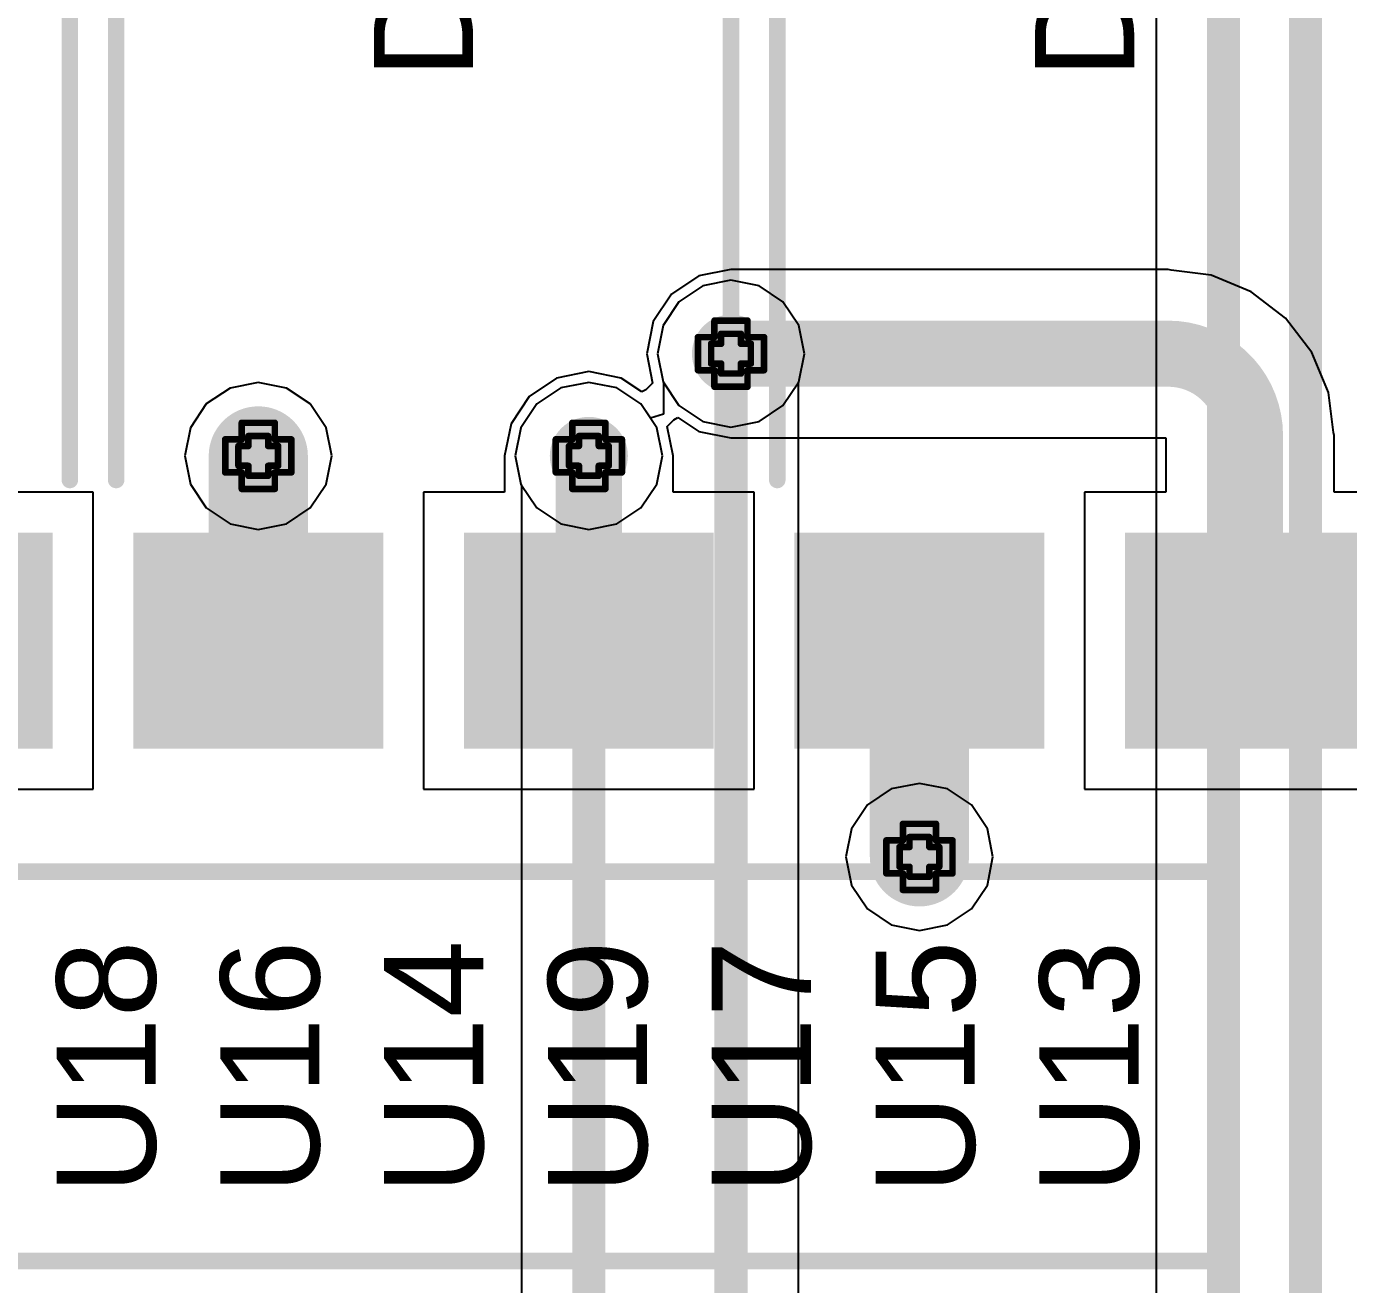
# Model space of a CAD drawing. Header units: inches. Extents: x 0 to 198, y 0 to 199.
# Drawn here: x 2.7952 to 3.1951, y 3.4951 to 3.8758 of the extents above; entities that cross this region are included whole.
import ezdxf

# ---------------------------------------------------------------- set-up
doc = ezdxf.new("R2010")
doc.units = ezdxf.units.IN
doc.header["$MEASUREMENT"] = 0
for name, color, linetype in [('Bottom Layer', 5, 'Continuous'), ('Bottom Overlay', 54, 'Continuous'), ('Drill Drawing', 1, 'Continuous'), ('Layer 1', 16, 'Continuous'), ('Layer 2', 76, 'Continuous'), ('Top Layer', 1, 'Continuous'), ('Top Overlay', 2, 'Continuous'), ('Top Paste', 8, 'Continuous'), ('Top Solder', 216, 'Continuous'), ('Via Holes', 16, 'Continuous')]:
    doc.layers.add(name, color=color, linetype=linetype)
doc.styles.add('Arial', font='', dxfattribs={"height": 0.2})
doc.styles.get('Arial').set_extended_font_data('Arial')

# ---------------------------------------------------------------- blocks, each defined once
blk = doc.blocks.new('SFH617A_2X009T_38')
at = {"layer": 'Top Layer'}
blk.add_hatch(color=1, dxfattribs=at).paths.add_polyline_path([(0.15768, 0.08504), (0.21752, 0.08504), (0.21752, 0.01496), (0.15768, 0.01496)])
at = {"layer": 'Top Paste'}
blk.add_hatch(color=8, dxfattribs=at).paths.add_polyline_path([(0.15768, 0.08504), (0.21752, 0.08504), (0.21752, 0.01496), (0.15768, 0.01496)])
at = {"layer": 'Top Solder'}
blk.add_hatch(color=216, dxfattribs=at).paths.add_polyline_path([(0.15492, 0.08779), (0.22028, 0.08779), (0.22028, 0.0122), (0.15492, 0.0122)])
at = {"layer": 'Top Overlay'}
blk.add_lwpolyline([(0.139, 0.093, 0.005, 0.005, 0), (-0.125, 0.093, 0.005, 0.005, 0)], format="xyseb", dxfattribs=at)
blk.add_lwpolyline([(0.13775, 0.093, 0.0025, 0.0025, 1), (0.14025, 0.093, 0.0025, 0.0025, 1)], format="xyseb", close=True, dxfattribs=at)
blk = doc.blocks.new('SFH617A_2X009T_40')
at = {"layer": 'Top Layer'}
for points in [[(0.15768, 0.08504), (0.21752, 0.08504), (0.21752, 0.01496), (0.15768, 0.01496)], [(0.15768, -0.01496), (0.21752, -0.01496), (0.21752, -0.08504), (0.15768, -0.08504)]]:
    blk.add_hatch(color=1, dxfattribs=at).paths.add_polyline_path(points)
at = {"layer": 'Top Paste'}
for points in [[(0.15768, 0.08504), (0.21752, 0.08504), (0.21752, 0.01496), (0.15768, 0.01496)], [(0.15768, -0.01496), (0.21752, -0.01496), (0.21752, -0.08504), (0.15768, -0.08504)]]:
    blk.add_hatch(color=8, dxfattribs=at).paths.add_polyline_path(points)
at = {"layer": 'Top Solder'}
for points in [[(0.15492, 0.08779), (0.22028, 0.08779), (0.22028, 0.0122), (0.15492, 0.0122)], [(0.15492, -0.01221), (0.22028, -0.01221), (0.22028, -0.0878), (0.15492, -0.0878)]]:
    blk.add_hatch(color=216, dxfattribs=at).paths.add_polyline_path(points)
at = {"layer": 'Top Overlay'}
for points in [[(0.139, 0.093, 0.005, 0.005, 0), (-0.125, 0.093, 0.005, 0.005, 0)], [(0.139, -0.093, 0.005, 0.005, 0), (-0.125, -0.093, 0.005, 0.005, 0)]]:
    blk.add_lwpolyline(points, format="xyseb", dxfattribs=at)
for points in [[(0.13775, 0.093, 0.0025, 0.0025, 1), (0.14025, 0.093, 0.0025, 0.0025, 1)], [(0.13775, -0.093, 0.0025, 0.0025, 1), (0.14025, -0.093, 0.0025, 0.0025, 1)]]:
    blk.add_lwpolyline(points, format="xyseb", close=True, dxfattribs=at)
blk = doc.blocks.new('SFH617A_2X009T_42')
at = {"layer": 'Top Layer'}
for points in [[(0.15768, 0.08504), (0.21752, 0.08504), (0.21752, 0.01496), (0.15768, 0.01496)], [(0.15768, -0.01496), (0.21752, -0.01496), (0.21752, -0.08504), (0.15768, -0.08504)]]:
    blk.add_hatch(color=1, dxfattribs=at).paths.add_polyline_path(points)
at = {"layer": 'Top Paste'}
for points in [[(0.15768, 0.08504), (0.21752, 0.08504), (0.21752, 0.01496), (0.15768, 0.01496)], [(0.15768, -0.01496), (0.21752, -0.01496), (0.21752, -0.08504), (0.15768, -0.08504)]]:
    blk.add_hatch(color=8, dxfattribs=at).paths.add_polyline_path(points)
at = {"layer": 'Top Solder'}
for points in [[(0.15492, 0.08779), (0.22028, 0.08779), (0.22028, 0.0122), (0.15492, 0.0122)], [(0.15492, -0.01221), (0.22028, -0.01221), (0.22028, -0.0878), (0.15492, -0.0878)]]:
    blk.add_hatch(color=216, dxfattribs=at).paths.add_polyline_path(points)
at = {"layer": 'Top Overlay'}
blk.add_lwpolyline([(0.139, -0.093, 0.005, 0.005, 0), (-0.125, -0.093, 0.005, 0.005, 0)], format="xyseb", dxfattribs=at)
blk.add_lwpolyline([(0.13775, -0.093, 0.0025, 0.0025, 1), (0.14025, -0.093, 0.0025, 0.0025, 1)], format="xyseb", close=True, dxfattribs=at)

msp = doc.modelspace()

# ---------------------------------------------------------------- hatches: boundary and pattern name
at = {"layer": 'Bottom Layer'}
h = msp.add_hatch(color=5, dxfattribs=at)
edge = h.paths.add_edge_path()
edge.add_arc((3.00831, 3.77677), 0.01181, 0, 360)
h = msp.add_hatch(color=5, dxfattribs=at)
edge = h.paths.add_edge_path()
edge.add_arc((2.86531, 3.74584), 0.01181, 0, 360)
h = msp.add_hatch(color=5, dxfattribs=at)
edge = h.paths.add_edge_path()
edge.add_arc((2.96531, 3.74584), 0.01181, 0, 360)
h = msp.add_hatch(color=5, dxfattribs=at)
edge = h.paths.add_edge_path()
edge.add_arc((3.06531, 3.62448), 0.01181, 0, 360)
at = {"layer": 'Layer 1'}
h = msp.add_hatch(color=16, dxfattribs=at)
edge = h.paths.add_edge_path()
edge.add_arc((3.00831, 3.77677), 0.01181, 0, 360)
h = msp.add_hatch(color=16, dxfattribs=at)
edge = h.paths.add_edge_path()
edge.add_arc((2.86531, 3.74584), 0.01181, 0, 360)
h = msp.add_hatch(color=16, dxfattribs=at)
edge = h.paths.add_edge_path()
edge.add_arc((2.96531, 3.74584), 0.01181, 0, 360)
h = msp.add_hatch(color=16, dxfattribs=at)
edge = h.paths.add_edge_path()
edge.add_arc((3.06531, 3.62448), 0.01181, 0, 360)
at = {"layer": 'Layer 2'}
h = msp.add_hatch(color=76, dxfattribs=at)
edge = h.paths.add_edge_path()
edge.add_arc((3.00831, 3.77677), 0.01181, 0, 360)
h = msp.add_hatch(color=76, dxfattribs=at)
edge = h.paths.add_edge_path()
edge.add_arc((2.86531, 3.74584), 0.01181, 0, 360)
h = msp.add_hatch(color=76, dxfattribs=at)
edge = h.paths.add_edge_path()
edge.add_arc((2.96531, 3.74584), 0.01181, 0, 360)
h = msp.add_hatch(color=76, dxfattribs=at)
edge = h.paths.add_edge_path()
edge.add_arc((3.06531, 3.62448), 0.01181, 0, 360)
at = {"layer": 'Top Layer'}
h = msp.add_hatch(color=1, dxfattribs=at)
edge = h.paths.add_edge_path()
edge.add_arc((3.00831, 3.77677), 0.01181, 0, 360)
h = msp.add_hatch(color=1, dxfattribs=at)
edge = h.paths.add_edge_path()
edge.add_arc((2.86531, 3.74584), 0.01181, 0, 360)
h = msp.add_hatch(color=1, dxfattribs=at)
edge = h.paths.add_edge_path()
edge.add_arc((2.96531, 3.74584), 0.01181, 0, 360)
h = msp.add_hatch(color=1, dxfattribs=at)
edge = h.paths.add_edge_path()
edge.add_arc((3.06531, 3.62448), 0.01181, 0, 360)
at = {"layer": 'Via Holes'}
h = msp.add_hatch(color=7, dxfattribs=at)
edge = h.paths.add_edge_path()
edge.add_arc((3.00831, 3.77677), 0.00591, 0, 360)
h = msp.add_hatch(color=7, dxfattribs=at)
edge = h.paths.add_edge_path()
edge.add_arc((2.86531, 3.74584), 0.00591, 0, 360)
h = msp.add_hatch(color=7, dxfattribs=at)
edge = h.paths.add_edge_path()
edge.add_arc((2.96531, 3.74584), 0.00591, 0, 360)
h = msp.add_hatch(color=7, dxfattribs=at)
edge = h.paths.add_edge_path()
edge.add_arc((3.06531, 3.62448), 0.00591, 0, 360)

# ---------------------------------------------------------------- linework, layer by layer
at = {"layer": 'Bottom Layer'}
for p, q in [((3.13694, 4.05812), (3.13694, 2.89133)), ((2.9998, 3.79731), (2.99258, 3.79249)), ((3.00831, 3.799), (2.9998, 3.79731)), ((3.01682, 3.79731), (3.00831, 3.799)), ((3.02403, 3.79249), (3.01682, 3.79731)), ((2.99258, 3.79249), (2.98776, 3.78528)), ((3.02886, 3.78528), (3.02403, 3.79249)), ((2.98776, 3.78528), (2.98607, 3.77677)), ((3.03055, 3.77677), (3.02886, 3.78528)), ((2.98607, 3.77677), (2.98776, 3.76826)), ((3.02886, 3.76826), (3.03055, 3.77677)), ((2.96531, 3.76808), (2.9568, 3.76639)), ((2.97382, 3.76639), (2.96531, 3.76808)), ((2.98776, 3.76826), (2.98792, 3.76803)), ((2.98792, 3.76803), (2.98792, 3.75846)), ((3.0287, 3.76803), (3.02886, 3.76826)), ((3.0287, 2.65264), (3.0287, 3.76803)), ((2.9568, 3.76639), (2.94958, 3.76156)), ((2.98103, 3.76156), (2.97382, 3.76639)), ((2.94958, 3.76156), (2.94476, 3.75435)), ((2.98392, 3.75725), (2.98103, 3.76156)), ((2.98792, 3.75846), (2.98392, 3.75725)), ((2.94476, 3.75435), (2.94307, 3.74584)), ((2.94307, 3.74584), (2.94476, 3.73733)), ((2.94476, 3.73733), (2.94492, 3.7371)), ((2.94492, 3.7371), (2.94492, 2.60769))]:
    msp.add_line(p, q, dxfattribs=at)
for points in [[(3.15733, 2.89133, 0.01, 0.01, 0), (3.15733, 4.05812, 0.01, 0.01, 0)], [(3.18208, 2.9041, 0.01, 0.01, 0), (3.18208, 4.04776, 0.01, 0.01, 0)], [(3.00831, 2.64419, 0.01, 0.01, 0), (3.00831, 3.77677, 0.01, 0.01, 0)], [(2.96531, 2.60769, 0.01, 0.01, 0), (2.96531, 3.74584, 0.01, 0.01, 0)]]:
    msp.add_lwpolyline(points, format="xyseb", dxfattribs=at)
for points in [[(3.00581, 3.77677, 0.005, 0.005, 1), (3.01081, 3.77677, 0.005, 0.005, 1)], [(2.96281, 3.74584, 0.005, 0.005, 1), (2.96781, 3.74584, 0.005, 0.005, 1)]]:
    msp.add_lwpolyline(points, format="xyseb", close=True, dxfattribs=at)
at = {"layer": 'Drill Drawing'}
for points in [[(3.00331, 3.78177, 0.002, 0.002, 0), (3.00331, 3.78677, 0.002, 0.002, 0)], [(3.00331, 3.78677, 0.002, 0.002, 0), (3.01331, 3.78677, 0.002, 0.002, 0)], [(3.01331, 3.78177, 0.002, 0.002, 0), (3.01331, 3.78677, 0.002, 0.002, 0)], [(3.00531, 3.77977, 0.002, 0.002, 0), (3.00531, 3.78277, 0.002, 0.002, 0)], [(3.00531, 3.78277, 0.002, 0.002, 0), (3.01131, 3.78277, 0.002, 0.002, 0)], [(3.01131, 3.77977, 0.002, 0.002, 0), (3.01131, 3.78277, 0.002, 0.002, 0)], [(2.99831, 3.77177, 0.002, 0.002, 0), (2.99831, 3.78177, 0.002, 0.002, 0)], [(2.99831, 3.78177, 0.002, 0.002, 0), (3.00331, 3.78177, 0.002, 0.002, 0)], [(3.00231, 3.77377, 0.002, 0.002, 0), (3.00231, 3.77977, 0.002, 0.002, 0)], [(3.00231, 3.77977, 0.002, 0.002, 0), (3.00531, 3.77977, 0.002, 0.002, 0)], [(3.01131, 3.77977, 0.002, 0.002, 0), (3.01431, 3.77977, 0.002, 0.002, 0)], [(3.01331, 3.78177, 0.002, 0.002, 0), (3.01831, 3.78177, 0.002, 0.002, 0)], [(3.01431, 3.77377, 0.002, 0.002, 0), (3.01431, 3.77977, 0.002, 0.002, 0)], [(3.01831, 3.77177, 0.002, 0.002, 0), (3.01831, 3.78177, 0.002, 0.002, 0)], [(2.99831, 3.77177, 0.002, 0.002, 0), (3.00331, 3.77177, 0.002, 0.002, 0)], [(3.00231, 3.77377, 0.002, 0.002, 0), (3.00531, 3.77377, 0.002, 0.002, 0)], [(3.00331, 3.76677, 0.002, 0.002, 0), (3.00331, 3.77177, 0.002, 0.002, 0)], [(3.00531, 3.77077, 0.002, 0.002, 0), (3.00531, 3.77377, 0.002, 0.002, 0)], [(3.00531, 3.77077, 0.002, 0.002, 0), (3.01131, 3.77077, 0.002, 0.002, 0)], [(3.01131, 3.77377, 0.002, 0.002, 0), (3.01431, 3.77377, 0.002, 0.002, 0)], [(3.01131, 3.77077, 0.002, 0.002, 0), (3.01131, 3.77377, 0.002, 0.002, 0)], [(3.01331, 3.77177, 0.002, 0.002, 0), (3.01831, 3.77177, 0.002, 0.002, 0)], [(3.01331, 3.76677, 0.002, 0.002, 0), (3.01331, 3.77177, 0.002, 0.002, 0)], [(3.00331, 3.76677, 0.002, 0.002, 0), (3.01331, 3.76677, 0.002, 0.002, 0)], [(2.86031, 3.75084, 0.002, 0.002, 0), (2.86031, 3.75584, 0.002, 0.002, 0)], [(2.86031, 3.75584, 0.002, 0.002, 0), (2.87031, 3.75584, 0.002, 0.002, 0)], [(2.87031, 3.75084, 0.002, 0.002, 0), (2.87031, 3.75584, 0.002, 0.002, 0)], [(2.96031, 3.75084, 0.002, 0.002, 0), (2.96031, 3.75584, 0.002, 0.002, 0)], [(2.96031, 3.75584, 0.002, 0.002, 0), (2.97031, 3.75584, 0.002, 0.002, 0)], [(2.97031, 3.75084, 0.002, 0.002, 0), (2.97031, 3.75584, 0.002, 0.002, 0)], [(2.85531, 3.74084, 0.002, 0.002, 0), (2.85531, 3.75084, 0.002, 0.002, 0)], [(2.85531, 3.75084, 0.002, 0.002, 0), (2.86031, 3.75084, 0.002, 0.002, 0)], [(2.86231, 3.74884, 0.002, 0.002, 0), (2.86231, 3.75184, 0.002, 0.002, 0)], [(2.86231, 3.75184, 0.002, 0.002, 0), (2.86831, 3.75184, 0.002, 0.002, 0)], [(2.86831, 3.74884, 0.002, 0.002, 0), (2.86831, 3.75184, 0.002, 0.002, 0)], [(2.87031, 3.75084, 0.002, 0.002, 0), (2.87531, 3.75084, 0.002, 0.002, 0)], [(2.87531, 3.74084, 0.002, 0.002, 0), (2.87531, 3.75084, 0.002, 0.002, 0)], [(2.95531, 3.74084, 0.002, 0.002, 0), (2.95531, 3.75084, 0.002, 0.002, 0)], [(2.95531, 3.75084, 0.002, 0.002, 0), (2.96031, 3.75084, 0.002, 0.002, 0)], [(2.96231, 3.74884, 0.002, 0.002, 0), (2.96231, 3.75184, 0.002, 0.002, 0)], [(2.96231, 3.75184, 0.002, 0.002, 0), (2.96831, 3.75184, 0.002, 0.002, 0)], [(2.96831, 3.74884, 0.002, 0.002, 0), (2.96831, 3.75184, 0.002, 0.002, 0)], [(2.97031, 3.75084, 0.002, 0.002, 0), (2.97531, 3.75084, 0.002, 0.002, 0)], [(2.97531, 3.74084, 0.002, 0.002, 0), (2.97531, 3.75084, 0.002, 0.002, 0)], [(2.85931, 3.74284, 0.002, 0.002, 0), (2.85931, 3.74884, 0.002, 0.002, 0)], [(2.85931, 3.74884, 0.002, 0.002, 0), (2.86231, 3.74884, 0.002, 0.002, 0)], [(2.86831, 3.74884, 0.002, 0.002, 0), (2.87131, 3.74884, 0.002, 0.002, 0)], [(2.87131, 3.74284, 0.002, 0.002, 0), (2.87131, 3.74884, 0.002, 0.002, 0)], [(2.95931, 3.74284, 0.002, 0.002, 0), (2.95931, 3.74884, 0.002, 0.002, 0)], [(2.95931, 3.74884, 0.002, 0.002, 0), (2.96231, 3.74884, 0.002, 0.002, 0)], [(2.96831, 3.74884, 0.002, 0.002, 0), (2.97131, 3.74884, 0.002, 0.002, 0)], [(2.97131, 3.74284, 0.002, 0.002, 0), (2.97131, 3.74884, 0.002, 0.002, 0)], [(2.85931, 3.74284, 0.002, 0.002, 0), (2.86231, 3.74284, 0.002, 0.002, 0)], [(2.86231, 3.73984, 0.002, 0.002, 0), (2.86231, 3.74284, 0.002, 0.002, 0)], [(2.86831, 3.74284, 0.002, 0.002, 0), (2.87131, 3.74284, 0.002, 0.002, 0)], [(2.86831, 3.73984, 0.002, 0.002, 0), (2.86831, 3.74284, 0.002, 0.002, 0)], [(2.95931, 3.74284, 0.002, 0.002, 0), (2.96231, 3.74284, 0.002, 0.002, 0)], [(2.96231, 3.73984, 0.002, 0.002, 0), (2.96231, 3.74284, 0.002, 0.002, 0)], [(2.96831, 3.74284, 0.002, 0.002, 0), (2.97131, 3.74284, 0.002, 0.002, 0)], [(2.96831, 3.73984, 0.002, 0.002, 0), (2.96831, 3.74284, 0.002, 0.002, 0)], [(2.85531, 3.74084, 0.002, 0.002, 0), (2.86031, 3.74084, 0.002, 0.002, 0)], [(2.86031, 3.73584, 0.002, 0.002, 0), (2.86031, 3.74084, 0.002, 0.002, 0)], [(2.86231, 3.73984, 0.002, 0.002, 0), (2.86831, 3.73984, 0.002, 0.002, 0)], [(2.87031, 3.74084, 0.002, 0.002, 0), (2.87531, 3.74084, 0.002, 0.002, 0)], [(2.87031, 3.73584, 0.002, 0.002, 0), (2.87031, 3.74084, 0.002, 0.002, 0)], [(2.95531, 3.74084, 0.002, 0.002, 0), (2.96031, 3.74084, 0.002, 0.002, 0)], [(2.96031, 3.73584, 0.002, 0.002, 0), (2.96031, 3.74084, 0.002, 0.002, 0)], [(2.96231, 3.73984, 0.002, 0.002, 0), (2.96831, 3.73984, 0.002, 0.002, 0)], [(2.97031, 3.74084, 0.002, 0.002, 0), (2.97531, 3.74084, 0.002, 0.002, 0)], [(2.97031, 3.73584, 0.002, 0.002, 0), (2.97031, 3.74084, 0.002, 0.002, 0)], [(2.86031, 3.73584, 0.002, 0.002, 0), (2.87031, 3.73584, 0.002, 0.002, 0)], [(2.96031, 3.73584, 0.002, 0.002, 0), (2.97031, 3.73584, 0.002, 0.002, 0)], [(3.06031, 3.62948, 0.002, 0.002, 0), (3.06031, 3.63448, 0.002, 0.002, 0)], [(3.06031, 3.63448, 0.002, 0.002, 0), (3.07031, 3.63448, 0.002, 0.002, 0)], [(3.07031, 3.62948, 0.002, 0.002, 0), (3.07031, 3.63448, 0.002, 0.002, 0)], [(3.05531, 3.61948, 0.002, 0.002, 0), (3.05531, 3.62948, 0.002, 0.002, 0)], [(3.05531, 3.62948, 0.002, 0.002, 0), (3.06031, 3.62948, 0.002, 0.002, 0)], [(3.05931, 3.62148, 0.002, 0.002, 0), (3.05931, 3.62748, 0.002, 0.002, 0)], [(3.05931, 3.62748, 0.002, 0.002, 0), (3.06231, 3.62748, 0.002, 0.002, 0)], [(3.06231, 3.62748, 0.002, 0.002, 0), (3.06231, 3.63048, 0.002, 0.002, 0)], [(3.06231, 3.63048, 0.002, 0.002, 0), (3.06831, 3.63048, 0.002, 0.002, 0)], [(3.06831, 3.62748, 0.002, 0.002, 0), (3.06831, 3.63048, 0.002, 0.002, 0)], [(3.06831, 3.62748, 0.002, 0.002, 0), (3.07131, 3.62748, 0.002, 0.002, 0)], [(3.07031, 3.62948, 0.002, 0.002, 0), (3.07531, 3.62948, 0.002, 0.002, 0)], [(3.07131, 3.62148, 0.002, 0.002, 0), (3.07131, 3.62748, 0.002, 0.002, 0)], [(3.07531, 3.61948, 0.002, 0.002, 0), (3.07531, 3.62948, 0.002, 0.002, 0)], [(3.05531, 3.61948, 0.002, 0.002, 0), (3.06031, 3.61948, 0.002, 0.002, 0)], [(3.05931, 3.62148, 0.002, 0.002, 0), (3.06231, 3.62148, 0.002, 0.002, 0)], [(3.06031, 3.61448, 0.002, 0.002, 0), (3.06031, 3.61948, 0.002, 0.002, 0)], [(3.06231, 3.61848, 0.002, 0.002, 0), (3.06231, 3.62148, 0.002, 0.002, 0)], [(3.06831, 3.62148, 0.002, 0.002, 0), (3.07131, 3.62148, 0.002, 0.002, 0)], [(3.06831, 3.61848, 0.002, 0.002, 0), (3.06831, 3.62148, 0.002, 0.002, 0)], [(3.07031, 3.61948, 0.002, 0.002, 0), (3.07531, 3.61948, 0.002, 0.002, 0)], [(3.07031, 3.61448, 0.002, 0.002, 0), (3.07031, 3.61948, 0.002, 0.002, 0)], [(3.06231, 3.61848, 0.002, 0.002, 0), (3.06831, 3.61848, 0.002, 0.002, 0)], [(3.06031, 3.61448, 0.002, 0.002, 0), (3.07031, 3.61448, 0.002, 0.002, 0)]]:
    msp.add_lwpolyline(points, format="xyseb", dxfattribs=at)
for points in [[(3.00281, 3.78677, 0.001, 0.001, 1), (3.00381, 3.78677, 0.001, 0.001, 1)], [(3.00281, 3.78677, 0.001, 0.001, 1), (3.00381, 3.78677, 0.001, 0.001, 1)], [(3.01281, 3.78677, 0.001, 0.001, 1), (3.01381, 3.78677, 0.001, 0.001, 1)], [(3.01281, 3.78677, 0.001, 0.001, 1), (3.01381, 3.78677, 0.001, 0.001, 1)], [(3.00481, 3.78277, 0.001, 0.001, 1), (3.00581, 3.78277, 0.001, 0.001, 1)], [(3.00481, 3.78277, 0.001, 0.001, 1), (3.00581, 3.78277, 0.001, 0.001, 1)], [(3.01081, 3.78277, 0.001, 0.001, 1), (3.01181, 3.78277, 0.001, 0.001, 1)], [(3.01081, 3.78277, 0.001, 0.001, 1), (3.01181, 3.78277, 0.001, 0.001, 1)], [(2.99781, 3.78177, 0.001, 0.001, 1), (2.99881, 3.78177, 0.001, 0.001, 1)], [(2.99781, 3.78177, 0.001, 0.001, 1), (2.99881, 3.78177, 0.001, 0.001, 1)], [(3.00181, 3.77977, 0.001, 0.001, 1), (3.00281, 3.77977, 0.001, 0.001, 1)], [(3.00181, 3.77977, 0.001, 0.001, 1), (3.00281, 3.77977, 0.001, 0.001, 1)], [(3.00281, 3.78177, 0.001, 0.001, 1), (3.00381, 3.78177, 0.001, 0.001, 1)], [(3.00281, 3.78177, 0.001, 0.001, 1), (3.00381, 3.78177, 0.001, 0.001, 1)], [(3.00481, 3.77977, 0.001, 0.001, 1), (3.00581, 3.77977, 0.001, 0.001, 1)], [(3.00481, 3.77977, 0.001, 0.001, 1), (3.00581, 3.77977, 0.001, 0.001, 1)], [(3.01081, 3.77977, 0.001, 0.001, 1), (3.01181, 3.77977, 0.001, 0.001, 1)], [(3.01081, 3.77977, 0.001, 0.001, 1), (3.01181, 3.77977, 0.001, 0.001, 1)], [(3.01281, 3.78177, 0.001, 0.001, 1), (3.01381, 3.78177, 0.001, 0.001, 1)], [(3.01281, 3.78177, 0.001, 0.001, 1), (3.01381, 3.78177, 0.001, 0.001, 1)], [(3.01381, 3.77977, 0.001, 0.001, 1), (3.01481, 3.77977, 0.001, 0.001, 1)], [(3.01381, 3.77977, 0.001, 0.001, 1), (3.01481, 3.77977, 0.001, 0.001, 1)], [(3.01781, 3.78177, 0.001, 0.001, 1), (3.01881, 3.78177, 0.001, 0.001, 1)], [(3.01781, 3.78177, 0.001, 0.001, 1), (3.01881, 3.78177, 0.001, 0.001, 1)], [(2.99781, 3.77177, 0.001, 0.001, 1), (2.99881, 3.77177, 0.001, 0.001, 1)], [(2.99781, 3.77177, 0.001, 0.001, 1), (2.99881, 3.77177, 0.001, 0.001, 1)], [(3.00181, 3.77377, 0.001, 0.001, 1), (3.00281, 3.77377, 0.001, 0.001, 1)], [(3.00181, 3.77377, 0.001, 0.001, 1), (3.00281, 3.77377, 0.001, 0.001, 1)], [(3.00281, 3.77177, 0.001, 0.001, 1), (3.00381, 3.77177, 0.001, 0.001, 1)], [(3.00281, 3.77177, 0.001, 0.001, 1), (3.00381, 3.77177, 0.001, 0.001, 1)], [(3.00481, 3.77377, 0.001, 0.001, 1), (3.00581, 3.77377, 0.001, 0.001, 1)], [(3.00481, 3.77377, 0.001, 0.001, 1), (3.00581, 3.77377, 0.001, 0.001, 1)], [(3.00481, 3.77077, 0.001, 0.001, 1), (3.00581, 3.77077, 0.001, 0.001, 1)], [(3.00481, 3.77077, 0.001, 0.001, 1), (3.00581, 3.77077, 0.001, 0.001, 1)], [(3.01081, 3.77377, 0.001, 0.001, 1), (3.01181, 3.77377, 0.001, 0.001, 1)], [(3.01081, 3.77377, 0.001, 0.001, 1), (3.01181, 3.77377, 0.001, 0.001, 1)], [(3.01081, 3.77077, 0.001, 0.001, 1), (3.01181, 3.77077, 0.001, 0.001, 1)], [(3.01081, 3.77077, 0.001, 0.001, 1), (3.01181, 3.77077, 0.001, 0.001, 1)], [(3.01281, 3.77177, 0.001, 0.001, 1), (3.01381, 3.77177, 0.001, 0.001, 1)], [(3.01281, 3.77177, 0.001, 0.001, 1), (3.01381, 3.77177, 0.001, 0.001, 1)], [(3.01381, 3.77377, 0.001, 0.001, 1), (3.01481, 3.77377, 0.001, 0.001, 1)], [(3.01381, 3.77377, 0.001, 0.001, 1), (3.01481, 3.77377, 0.001, 0.001, 1)], [(3.01781, 3.77177, 0.001, 0.001, 1), (3.01881, 3.77177, 0.001, 0.001, 1)], [(3.01781, 3.77177, 0.001, 0.001, 1), (3.01881, 3.77177, 0.001, 0.001, 1)], [(3.00281, 3.76677, 0.001, 0.001, 1), (3.00381, 3.76677, 0.001, 0.001, 1)], [(3.00281, 3.76677, 0.001, 0.001, 1), (3.00381, 3.76677, 0.001, 0.001, 1)], [(3.01281, 3.76677, 0.001, 0.001, 1), (3.01381, 3.76677, 0.001, 0.001, 1)], [(3.01281, 3.76677, 0.001, 0.001, 1), (3.01381, 3.76677, 0.001, 0.001, 1)], [(2.85981, 3.75584, 0.001, 0.001, 1), (2.86081, 3.75584, 0.001, 0.001, 1)], [(2.85981, 3.75584, 0.001, 0.001, 1), (2.86081, 3.75584, 0.001, 0.001, 1)], [(2.86981, 3.75584, 0.001, 0.001, 1), (2.87081, 3.75584, 0.001, 0.001, 1)], [(2.86981, 3.75584, 0.001, 0.001, 1), (2.87081, 3.75584, 0.001, 0.001, 1)], [(2.95981, 3.75584, 0.001, 0.001, 1), (2.96081, 3.75584, 0.001, 0.001, 1)], [(2.95981, 3.75584, 0.001, 0.001, 1), (2.96081, 3.75584, 0.001, 0.001, 1)], [(2.96981, 3.75584, 0.001, 0.001, 1), (2.97081, 3.75584, 0.001, 0.001, 1)], [(2.96981, 3.75584, 0.001, 0.001, 1), (2.97081, 3.75584, 0.001, 0.001, 1)], [(2.85481, 3.75084, 0.001, 0.001, 1), (2.85581, 3.75084, 0.001, 0.001, 1)], [(2.85481, 3.75084, 0.001, 0.001, 1), (2.85581, 3.75084, 0.001, 0.001, 1)], [(2.85981, 3.75084, 0.001, 0.001, 1), (2.86081, 3.75084, 0.001, 0.001, 1)], [(2.85981, 3.75084, 0.001, 0.001, 1), (2.86081, 3.75084, 0.001, 0.001, 1)], [(2.86181, 3.75184, 0.001, 0.001, 1), (2.86281, 3.75184, 0.001, 0.001, 1)], [(2.86181, 3.75184, 0.001, 0.001, 1), (2.86281, 3.75184, 0.001, 0.001, 1)], [(2.86781, 3.75184, 0.001, 0.001, 1), (2.86881, 3.75184, 0.001, 0.001, 1)], [(2.86781, 3.75184, 0.001, 0.001, 1), (2.86881, 3.75184, 0.001, 0.001, 1)], [(2.86981, 3.75084, 0.001, 0.001, 1), (2.87081, 3.75084, 0.001, 0.001, 1)], [(2.86981, 3.75084, 0.001, 0.001, 1), (2.87081, 3.75084, 0.001, 0.001, 1)], [(2.87481, 3.75084, 0.001, 0.001, 1), (2.87581, 3.75084, 0.001, 0.001, 1)], [(2.87481, 3.75084, 0.001, 0.001, 1), (2.87581, 3.75084, 0.001, 0.001, 1)], [(2.95481, 3.75084, 0.001, 0.001, 1), (2.95581, 3.75084, 0.001, 0.001, 1)], [(2.95481, 3.75084, 0.001, 0.001, 1), (2.95581, 3.75084, 0.001, 0.001, 1)], [(2.95981, 3.75084, 0.001, 0.001, 1), (2.96081, 3.75084, 0.001, 0.001, 1)], [(2.95981, 3.75084, 0.001, 0.001, 1), (2.96081, 3.75084, 0.001, 0.001, 1)], [(2.96181, 3.75184, 0.001, 0.001, 1), (2.96281, 3.75184, 0.001, 0.001, 1)], [(2.96181, 3.75184, 0.001, 0.001, 1), (2.96281, 3.75184, 0.001, 0.001, 1)], [(2.96781, 3.75184, 0.001, 0.001, 1), (2.96881, 3.75184, 0.001, 0.001, 1)], [(2.96781, 3.75184, 0.001, 0.001, 1), (2.96881, 3.75184, 0.001, 0.001, 1)], [(2.96981, 3.75084, 0.001, 0.001, 1), (2.97081, 3.75084, 0.001, 0.001, 1)], [(2.96981, 3.75084, 0.001, 0.001, 1), (2.97081, 3.75084, 0.001, 0.001, 1)], [(2.97481, 3.75084, 0.001, 0.001, 1), (2.97581, 3.75084, 0.001, 0.001, 1)], [(2.97481, 3.75084, 0.001, 0.001, 1), (2.97581, 3.75084, 0.001, 0.001, 1)], [(2.85881, 3.74884, 0.001, 0.001, 1), (2.85981, 3.74884, 0.001, 0.001, 1)], [(2.85881, 3.74884, 0.001, 0.001, 1), (2.85981, 3.74884, 0.001, 0.001, 1)], [(2.86181, 3.74884, 0.001, 0.001, 1), (2.86281, 3.74884, 0.001, 0.001, 1)], [(2.86181, 3.74884, 0.001, 0.001, 1), (2.86281, 3.74884, 0.001, 0.001, 1)], [(2.86781, 3.74884, 0.001, 0.001, 1), (2.86881, 3.74884, 0.001, 0.001, 1)], [(2.86781, 3.74884, 0.001, 0.001, 1), (2.86881, 3.74884, 0.001, 0.001, 1)], [(2.87081, 3.74884, 0.001, 0.001, 1), (2.87181, 3.74884, 0.001, 0.001, 1)], [(2.87081, 3.74884, 0.001, 0.001, 1), (2.87181, 3.74884, 0.001, 0.001, 1)], [(2.95881, 3.74884, 0.001, 0.001, 1), (2.95981, 3.74884, 0.001, 0.001, 1)], [(2.95881, 3.74884, 0.001, 0.001, 1), (2.95981, 3.74884, 0.001, 0.001, 1)], [(2.96181, 3.74884, 0.001, 0.001, 1), (2.96281, 3.74884, 0.001, 0.001, 1)], [(2.96181, 3.74884, 0.001, 0.001, 1), (2.96281, 3.74884, 0.001, 0.001, 1)], [(2.96781, 3.74884, 0.001, 0.001, 1), (2.96881, 3.74884, 0.001, 0.001, 1)], [(2.96781, 3.74884, 0.001, 0.001, 1), (2.96881, 3.74884, 0.001, 0.001, 1)], [(2.97081, 3.74884, 0.001, 0.001, 1), (2.97181, 3.74884, 0.001, 0.001, 1)], [(2.97081, 3.74884, 0.001, 0.001, 1), (2.97181, 3.74884, 0.001, 0.001, 1)], [(2.85881, 3.74284, 0.001, 0.001, 1), (2.85981, 3.74284, 0.001, 0.001, 1)], [(2.85881, 3.74284, 0.001, 0.001, 1), (2.85981, 3.74284, 0.001, 0.001, 1)], [(2.86181, 3.74284, 0.001, 0.001, 1), (2.86281, 3.74284, 0.001, 0.001, 1)], [(2.86181, 3.74284, 0.001, 0.001, 1), (2.86281, 3.74284, 0.001, 0.001, 1)], [(2.86781, 3.74284, 0.001, 0.001, 1), (2.86881, 3.74284, 0.001, 0.001, 1)], [(2.86781, 3.74284, 0.001, 0.001, 1), (2.86881, 3.74284, 0.001, 0.001, 1)], [(2.87081, 3.74284, 0.001, 0.001, 1), (2.87181, 3.74284, 0.001, 0.001, 1)], [(2.87081, 3.74284, 0.001, 0.001, 1), (2.87181, 3.74284, 0.001, 0.001, 1)], [(2.95881, 3.74284, 0.001, 0.001, 1), (2.95981, 3.74284, 0.001, 0.001, 1)], [(2.95881, 3.74284, 0.001, 0.001, 1), (2.95981, 3.74284, 0.001, 0.001, 1)], [(2.96181, 3.74284, 0.001, 0.001, 1), (2.96281, 3.74284, 0.001, 0.001, 1)], [(2.96181, 3.74284, 0.001, 0.001, 1), (2.96281, 3.74284, 0.001, 0.001, 1)], [(2.96781, 3.74284, 0.001, 0.001, 1), (2.96881, 3.74284, 0.001, 0.001, 1)], [(2.96781, 3.74284, 0.001, 0.001, 1), (2.96881, 3.74284, 0.001, 0.001, 1)], [(2.97081, 3.74284, 0.001, 0.001, 1), (2.97181, 3.74284, 0.001, 0.001, 1)], [(2.97081, 3.74284, 0.001, 0.001, 1), (2.97181, 3.74284, 0.001, 0.001, 1)], [(2.85481, 3.74084, 0.001, 0.001, 1), (2.85581, 3.74084, 0.001, 0.001, 1)], [(2.85481, 3.74084, 0.001, 0.001, 1), (2.85581, 3.74084, 0.001, 0.001, 1)], [(2.85981, 3.74084, 0.001, 0.001, 1), (2.86081, 3.74084, 0.001, 0.001, 1)], [(2.85981, 3.74084, 0.001, 0.001, 1), (2.86081, 3.74084, 0.001, 0.001, 1)], [(2.86181, 3.73984, 0.001, 0.001, 1), (2.86281, 3.73984, 0.001, 0.001, 1)], [(2.86181, 3.73984, 0.001, 0.001, 1), (2.86281, 3.73984, 0.001, 0.001, 1)], [(2.86781, 3.73984, 0.001, 0.001, 1), (2.86881, 3.73984, 0.001, 0.001, 1)], [(2.86781, 3.73984, 0.001, 0.001, 1), (2.86881, 3.73984, 0.001, 0.001, 1)], [(2.86981, 3.74084, 0.001, 0.001, 1), (2.87081, 3.74084, 0.001, 0.001, 1)], [(2.86981, 3.74084, 0.001, 0.001, 1), (2.87081, 3.74084, 0.001, 0.001, 1)], [(2.87481, 3.74084, 0.001, 0.001, 1), (2.87581, 3.74084, 0.001, 0.001, 1)], [(2.87481, 3.74084, 0.001, 0.001, 1), (2.87581, 3.74084, 0.001, 0.001, 1)], [(2.95481, 3.74084, 0.001, 0.001, 1), (2.95581, 3.74084, 0.001, 0.001, 1)], [(2.95481, 3.74084, 0.001, 0.001, 1), (2.95581, 3.74084, 0.001, 0.001, 1)], [(2.95981, 3.74084, 0.001, 0.001, 1), (2.96081, 3.74084, 0.001, 0.001, 1)], [(2.95981, 3.74084, 0.001, 0.001, 1), (2.96081, 3.74084, 0.001, 0.001, 1)], [(2.96181, 3.73984, 0.001, 0.001, 1), (2.96281, 3.73984, 0.001, 0.001, 1)], [(2.96181, 3.73984, 0.001, 0.001, 1), (2.96281, 3.73984, 0.001, 0.001, 1)], [(2.96781, 3.73984, 0.001, 0.001, 1), (2.96881, 3.73984, 0.001, 0.001, 1)], [(2.96781, 3.73984, 0.001, 0.001, 1), (2.96881, 3.73984, 0.001, 0.001, 1)], [(2.96981, 3.74084, 0.001, 0.001, 1), (2.97081, 3.74084, 0.001, 0.001, 1)], [(2.96981, 3.74084, 0.001, 0.001, 1), (2.97081, 3.74084, 0.001, 0.001, 1)], [(2.97481, 3.74084, 0.001, 0.001, 1), (2.97581, 3.74084, 0.001, 0.001, 1)], [(2.97481, 3.74084, 0.001, 0.001, 1), (2.97581, 3.74084, 0.001, 0.001, 1)], [(2.85981, 3.73584, 0.001, 0.001, 1), (2.86081, 3.73584, 0.001, 0.001, 1)], [(2.85981, 3.73584, 0.001, 0.001, 1), (2.86081, 3.73584, 0.001, 0.001, 1)], [(2.86981, 3.73584, 0.001, 0.001, 1), (2.87081, 3.73584, 0.001, 0.001, 1)], [(2.86981, 3.73584, 0.001, 0.001, 1), (2.87081, 3.73584, 0.001, 0.001, 1)], [(2.95981, 3.73584, 0.001, 0.001, 1), (2.96081, 3.73584, 0.001, 0.001, 1)], [(2.95981, 3.73584, 0.001, 0.001, 1), (2.96081, 3.73584, 0.001, 0.001, 1)], [(2.96981, 3.73584, 0.001, 0.001, 1), (2.97081, 3.73584, 0.001, 0.001, 1)], [(2.96981, 3.73584, 0.001, 0.001, 1), (2.97081, 3.73584, 0.001, 0.001, 1)], [(3.05981, 3.63448, 0.001, 0.001, 1), (3.06081, 3.63448, 0.001, 0.001, 1)], [(3.05981, 3.63448, 0.001, 0.001, 1), (3.06081, 3.63448, 0.001, 0.001, 1)], [(3.06981, 3.63448, 0.001, 0.001, 1), (3.07081, 3.63448, 0.001, 0.001, 1)], [(3.06981, 3.63448, 0.001, 0.001, 1), (3.07081, 3.63448, 0.001, 0.001, 1)], [(3.05481, 3.62948, 0.001, 0.001, 1), (3.05581, 3.62948, 0.001, 0.001, 1)], [(3.05481, 3.62948, 0.001, 0.001, 1), (3.05581, 3.62948, 0.001, 0.001, 1)], [(3.05881, 3.62748, 0.001, 0.001, 1), (3.05981, 3.62748, 0.001, 0.001, 1)], [(3.05881, 3.62748, 0.001, 0.001, 1), (3.05981, 3.62748, 0.001, 0.001, 1)], [(3.05981, 3.62948, 0.001, 0.001, 1), (3.06081, 3.62948, 0.001, 0.001, 1)], [(3.05981, 3.62948, 0.001, 0.001, 1), (3.06081, 3.62948, 0.001, 0.001, 1)], [(3.06181, 3.63048, 0.001, 0.001, 1), (3.06281, 3.63048, 0.001, 0.001, 1)], [(3.06181, 3.63048, 0.001, 0.001, 1), (3.06281, 3.63048, 0.001, 0.001, 1)], [(3.06181, 3.62748, 0.001, 0.001, 1), (3.06281, 3.62748, 0.001, 0.001, 1)], [(3.06181, 3.62748, 0.001, 0.001, 1), (3.06281, 3.62748, 0.001, 0.001, 1)], [(3.06781, 3.63048, 0.001, 0.001, 1), (3.06881, 3.63048, 0.001, 0.001, 1)], [(3.06781, 3.63048, 0.001, 0.001, 1), (3.06881, 3.63048, 0.001, 0.001, 1)], [(3.06781, 3.62748, 0.001, 0.001, 1), (3.06881, 3.62748, 0.001, 0.001, 1)], [(3.06781, 3.62748, 0.001, 0.001, 1), (3.06881, 3.62748, 0.001, 0.001, 1)], [(3.06981, 3.62948, 0.001, 0.001, 1), (3.07081, 3.62948, 0.001, 0.001, 1)], [(3.06981, 3.62948, 0.001, 0.001, 1), (3.07081, 3.62948, 0.001, 0.001, 1)], [(3.07081, 3.62748, 0.001, 0.001, 1), (3.07181, 3.62748, 0.001, 0.001, 1)], [(3.07081, 3.62748, 0.001, 0.001, 1), (3.07181, 3.62748, 0.001, 0.001, 1)], [(3.07481, 3.62948, 0.001, 0.001, 1), (3.07581, 3.62948, 0.001, 0.001, 1)], [(3.07481, 3.62948, 0.001, 0.001, 1), (3.07581, 3.62948, 0.001, 0.001, 1)], [(3.05481, 3.61948, 0.001, 0.001, 1), (3.05581, 3.61948, 0.001, 0.001, 1)], [(3.05481, 3.61948, 0.001, 0.001, 1), (3.05581, 3.61948, 0.001, 0.001, 1)], [(3.05881, 3.62148, 0.001, 0.001, 1), (3.05981, 3.62148, 0.001, 0.001, 1)], [(3.05881, 3.62148, 0.001, 0.001, 1), (3.05981, 3.62148, 0.001, 0.001, 1)], [(3.05981, 3.61948, 0.001, 0.001, 1), (3.06081, 3.61948, 0.001, 0.001, 1)], [(3.05981, 3.61948, 0.001, 0.001, 1), (3.06081, 3.61948, 0.001, 0.001, 1)], [(3.06181, 3.62148, 0.001, 0.001, 1), (3.06281, 3.62148, 0.001, 0.001, 1)], [(3.06181, 3.62148, 0.001, 0.001, 1), (3.06281, 3.62148, 0.001, 0.001, 1)], [(3.06781, 3.62148, 0.001, 0.001, 1), (3.06881, 3.62148, 0.001, 0.001, 1)], [(3.06781, 3.62148, 0.001, 0.001, 1), (3.06881, 3.62148, 0.001, 0.001, 1)], [(3.06981, 3.61948, 0.001, 0.001, 1), (3.07081, 3.61948, 0.001, 0.001, 1)], [(3.06981, 3.61948, 0.001, 0.001, 1), (3.07081, 3.61948, 0.001, 0.001, 1)], [(3.07081, 3.62148, 0.001, 0.001, 1), (3.07181, 3.62148, 0.001, 0.001, 1)], [(3.07081, 3.62148, 0.001, 0.001, 1), (3.07181, 3.62148, 0.001, 0.001, 1)], [(3.07481, 3.61948, 0.001, 0.001, 1), (3.07581, 3.61948, 0.001, 0.001, 1)], [(3.07481, 3.61948, 0.001, 0.001, 1), (3.07581, 3.61948, 0.001, 0.001, 1)], [(3.06181, 3.61848, 0.001, 0.001, 1), (3.06281, 3.61848, 0.001, 0.001, 1)], [(3.06181, 3.61848, 0.001, 0.001, 1), (3.06281, 3.61848, 0.001, 0.001, 1)], [(3.06781, 3.61848, 0.001, 0.001, 1), (3.06881, 3.61848, 0.001, 0.001, 1)], [(3.06781, 3.61848, 0.001, 0.001, 1), (3.06881, 3.61848, 0.001, 0.001, 1)], [(3.05981, 3.61448, 0.001, 0.001, 1), (3.06081, 3.61448, 0.001, 0.001, 1)], [(3.05981, 3.61448, 0.001, 0.001, 1), (3.06081, 3.61448, 0.001, 0.001, 1)], [(3.06981, 3.61448, 0.001, 0.001, 1), (3.07081, 3.61448, 0.001, 0.001, 1)], [(3.06981, 3.61448, 0.001, 0.001, 1), (3.07081, 3.61448, 0.001, 0.001, 1)]]:
    msp.add_lwpolyline(points, format="xyseb", close=True, dxfattribs=at)
at = {"layer": 'Layer 1'}
for p, q in [((2.9998, 3.79731), (2.99258, 3.79249)), ((3.00831, 3.799), (2.9998, 3.79731)), ((3.01682, 3.79731), (3.00831, 3.799)), ((3.02403, 3.79249), (3.01682, 3.79731)), ((2.99258, 3.79249), (2.98776, 3.78528)), ((3.02886, 3.78528), (3.02403, 3.79249)), ((2.98776, 3.78528), (2.98607, 3.77677)), ((3.03055, 3.77677), (3.02886, 3.78528)), ((2.98607, 3.77677), (2.98776, 3.76826)), ((3.02886, 3.76826), (3.03055, 3.77677)), ((2.96531, 3.76808), (2.9568, 3.76639)), ((2.97382, 3.76639), (2.96531, 3.76808)), ((2.98776, 3.76826), (2.99258, 3.76104)), ((3.02403, 3.76104), (3.02886, 3.76826)), ((2.9568, 3.76639), (2.94958, 3.76156)), ((2.98103, 3.76156), (2.97382, 3.76639)), ((2.94958, 3.76156), (2.94476, 3.75435)), ((2.98586, 3.75435), (2.98103, 3.76156)), ((2.99258, 3.76104), (2.9998, 3.75622)), ((3.01682, 3.75622), (3.02403, 3.76104)), ((2.9998, 3.75622), (3.00831, 3.75453)), ((3.00831, 3.75453), (3.01682, 3.75622)), ((2.94476, 3.75435), (2.94307, 3.74584)), ((2.98755, 3.74584), (2.98586, 3.75435)), ((2.94307, 3.74584), (2.94476, 3.73733)), ((2.98586, 3.73733), (2.98755, 3.74584)), ((2.94476, 3.73733), (2.94958, 3.73011)), ((2.98103, 3.73011), (2.98586, 3.73733)), ((2.94958, 3.73011), (2.9568, 3.72529)), ((2.97382, 3.72529), (2.98103, 3.73011)), ((2.9568, 3.72529), (2.96531, 3.7236)), ((2.96531, 3.7236), (2.97382, 3.72529))]:
    msp.add_line(p, q, dxfattribs=at)
at = {"layer": 'Layer 2'}
for p, q in [((2.9998, 3.79731), (2.99258, 3.79249)), ((3.00831, 3.799), (2.9998, 3.79731)), ((3.01682, 3.79731), (3.00831, 3.799)), ((3.02403, 3.79249), (3.01682, 3.79731)), ((2.99258, 3.79249), (2.98776, 3.78528)), ((3.02886, 3.78528), (3.02403, 3.79249)), ((2.98776, 3.78528), (2.98607, 3.77677)), ((3.03055, 3.77677), (3.02886, 3.78528)), ((2.98607, 3.77677), (2.98776, 3.76826)), ((3.02886, 3.76826), (3.03055, 3.77677)), ((2.86531, 3.76808), (2.8568, 3.76638)), ((2.87382, 3.76638), (2.86531, 3.76808)), ((2.96531, 3.76808), (2.9568, 3.76639)), ((2.97382, 3.76639), (2.96531, 3.76808)), ((2.98776, 3.76826), (2.99258, 3.76104)), ((3.02403, 3.76104), (3.02886, 3.76826)), ((2.8568, 3.76638), (2.84958, 3.76156)), ((2.88103, 3.76156), (2.87382, 3.76638)), ((2.9568, 3.76639), (2.94958, 3.76156)), ((2.98103, 3.76156), (2.97382, 3.76639)), ((2.84958, 3.76156), (2.84476, 3.75435)), ((2.88585, 3.75435), (2.88103, 3.76156)), ((2.94958, 3.76156), (2.94476, 3.75435)), ((2.98586, 3.75435), (2.98103, 3.76156)), ((2.99258, 3.76104), (2.9998, 3.75622)), ((3.01682, 3.75622), (3.02403, 3.76104)), ((2.9998, 3.75622), (3.00831, 3.75453)), ((3.00831, 3.75453), (3.01682, 3.75622)), ((2.84476, 3.75435), (2.84307, 3.74584)), ((2.88755, 3.74584), (2.88585, 3.75435)), ((2.94476, 3.75435), (2.94307, 3.74584)), ((2.98755, 3.74584), (2.98586, 3.75435)), ((2.84307, 3.74584), (2.84476, 3.73733)), ((2.88585, 3.73733), (2.88755, 3.74584)), ((2.94307, 3.74584), (2.94476, 3.73733)), ((2.98586, 3.73733), (2.98755, 3.74584)), ((2.84476, 3.73733), (2.84958, 3.73011)), ((2.88103, 3.73011), (2.88585, 3.73733)), ((2.94476, 3.73733), (2.94958, 3.73011)), ((2.98103, 3.73011), (2.98586, 3.73733)), ((2.84958, 3.73011), (2.8568, 3.72529)), ((2.87382, 3.72529), (2.88103, 3.73011)), ((2.94958, 3.73011), (2.9568, 3.72529)), ((2.97382, 3.72529), (2.98103, 3.73011)), ((2.8568, 3.72529), (2.86531, 3.7236)), ((2.86531, 3.7236), (2.87382, 3.72529)), ((2.9568, 3.72529), (2.96531, 3.7236)), ((2.96531, 3.7236), (2.97382, 3.72529)), ((3.0568, 3.64503), (3.04958, 3.64021)), ((3.06531, 3.64672), (3.0568, 3.64503)), ((3.07382, 3.64503), (3.06531, 3.64672)), ((3.08103, 3.64021), (3.07382, 3.64503)), ((3.04958, 3.64021), (3.04476, 3.63299)), ((3.08586, 3.63299), (3.08103, 3.64021)), ((3.04476, 3.63299), (3.04307, 3.62448)), ((3.08755, 3.62448), (3.08586, 3.63299)), ((3.04307, 3.62448), (3.04476, 3.61597)), ((3.08586, 3.61597), (3.08755, 3.62448)), ((3.04476, 3.61597), (3.04958, 3.60876)), ((3.08103, 3.60876), (3.08586, 3.61597)), ((3.04958, 3.60876), (3.0568, 3.60394)), ((3.07382, 3.60394), (3.08103, 3.60876)), ((3.0568, 3.60394), (3.06531, 3.60224)), ((3.06531, 3.60224), (3.07382, 3.60394))]:
    msp.add_line(p, q, dxfattribs=at)
at = {"layer": 'Top Layer'}
for p, q in [((2.99856, 3.80032), (2.99029, 3.79479)), ((3.00831, 3.80226), (2.99856, 3.80032)), ((3.14057, 3.80226), (3.00831, 3.80226)), ((3.14147, 3.80208), (3.14057, 3.80226)), ((3.15355, 3.80049), (3.14147, 3.80208)), ((3.16565, 3.79547), (3.15355, 3.80049)), ((2.99029, 3.79479), (2.98476, 3.78652)), ((3.17604, 3.7875), (3.16565, 3.79547)), ((2.98476, 3.78652), (2.98282, 3.77677)), ((3.18402, 3.77711), (3.17604, 3.7875)), ((2.98282, 3.77677), (2.9846, 3.76783)), ((3.18903, 3.76501), (3.18402, 3.77711)), ((2.95556, 3.76939), (2.94729, 3.76386)), ((2.96531, 3.77133), (2.95556, 3.76939)), ((2.97506, 3.76939), (2.96531, 3.77133)), ((2.98136, 3.76519), (2.97506, 3.76939)), ((2.9846, 3.76783), (2.98256, 3.76583)), ((2.94729, 3.76386), (2.94176, 3.75559)), ((2.98256, 3.76583), (2.98136, 3.76519)), ((3.19062, 3.75293), (3.18903, 3.76501)), ((2.94176, 3.75559), (2.93982, 3.74584)), ((2.98902, 3.75478), (2.99106, 3.75677)), ((2.99106, 3.75677), (2.99226, 3.75742)), ((2.99226, 3.75742), (2.99856, 3.75322)), ((2.9908, 3.74584), (2.98902, 3.75478)), ((2.99856, 3.75322), (3.00831, 3.75128)), ((3.1908, 3.75203), (3.19062, 3.75293)), ((3.1908, 3.73486), (3.1908, 3.75203)), ((3.00831, 3.75128), (3.13982, 3.75128)), ((3.13982, 3.75128), (3.13982, 3.73486)), ((2.93982, 3.74584), (2.93982, 3.73486)), ((2.9908, 3.73486), (2.9908, 3.74584)), ((2.81535, 3.73486), (2.78985, 3.73486)), ((2.81535, 3.64502), (2.81535, 3.73486)), ((2.93982, 3.73486), (2.91527, 3.73486)), ((2.91527, 3.73486), (2.91527, 3.64502)), ((3.01535, 3.73486), (2.9908, 3.73486)), ((3.01535, 3.64502), (3.01535, 3.73486)), ((3.13982, 3.73486), (3.11527, 3.73486)), ((3.11527, 3.73486), (3.11527, 3.64502)), ((3.21535, 3.73486), (3.1908, 3.73486)), ((2.71527, 3.64502), (2.81535, 3.64502)), ((2.91527, 3.64502), (3.01535, 3.64502)), ((3.11527, 3.64502), (3.21535, 3.64502))]:
    msp.add_line(p, q, dxfattribs=at)
for points in [[(3.00831, 3.77677, 0.02, 0.02, 0), (3.14057, 3.77677, 0.02, 0.02, 0)], [(3.14057, 3.77677, 0.02, 0.02, -0.414214), (3.16531, 3.75203, 0.02, 0.02, 0)], [(2.86531, 3.69, 0.03, 0.03, 0), (2.86531, 3.74584, 0.03, 0.03, 0)], [(3.16531, 3.68994, 0.02, 0.02, 0), (3.16531, 3.75203, 0.02, 0.02, 0)], [(2.96531, 3.68994, 0.02, 0.02, 0), (2.96531, 3.74584, 0.02, 0.02, 0)], [(3.06531, 3.68994, 0.03, 0.03, 0), (3.06531, 3.69, 0.03, 0.03, 0)], [(3.06531, 3.62448, 0.03, 0.03, 0), (3.06531, 3.68994, 0.03, 0.03, 0)]]:
    msp.add_lwpolyline(points, format="xyseb", dxfattribs=at)
for points in [[(3.00331, 3.77677, 0.01, 0.01, 1), (3.01331, 3.77677, 0.01, 0.01, 1)], [(3.13557, 3.77677, 0.01, 0.01, 1), (3.14557, 3.77677, 0.01, 0.01, 1)], [(3.13557, 3.77677, 0.01, 0.01, 1), (3.14557, 3.77677, 0.01, 0.01, 1)], [(2.85781, 3.74584, 0.015, 0.015, 1), (2.87281, 3.74584, 0.015, 0.015, 1)], [(3.16031, 3.75203, 0.01, 0.01, 1), (3.17031, 3.75203, 0.01, 0.01, 1)], [(3.16031, 3.75203, 0.01, 0.01, 1), (3.17031, 3.75203, 0.01, 0.01, 1)], [(2.96031, 3.74584, 0.01, 0.01, 1), (2.97031, 3.74584, 0.01, 0.01, 1)], [(2.85781, 3.69, 0.015, 0.015, 1), (2.87281, 3.69, 0.015, 0.015, 1)], [(3.05781, 3.69, 0.015, 0.015, 1), (3.07281, 3.69, 0.015, 0.015, 1)], [(3.05781, 3.68994, 0.015, 0.015, 1), (3.07281, 3.68994, 0.015, 0.015, 1)], [(3.05781, 3.68994, 0.015, 0.015, 1), (3.07281, 3.68994, 0.015, 0.015, 1)], [(2.96031, 3.68994, 0.01, 0.01, 1), (2.97031, 3.68994, 0.01, 0.01, 1)], [(3.16031, 3.68994, 0.01, 0.01, 1), (3.17031, 3.68994, 0.01, 0.01, 1)], [(3.05781, 3.62448, 0.015, 0.015, 1), (3.07281, 3.62448, 0.015, 0.015, 1)]]:
    msp.add_lwpolyline(points, format="xyseb", close=True, dxfattribs=at)
at = {"layer": 'Top Overlay'}
for points in [[(2.73, 3.62, 0.005, 0.005, 0), (3.15733, 3.62, 0.005, 0.005, 0)], [(3.15733, 3.50221, 0.005, 0.005, 0), (3.15733, 3.62, 0.005, 0.005, 0)], [(2.73, 3.50221, 0.005, 0.005, 0), (3.15733, 3.50221, 0.005, 0.005, 0)]]:
    msp.add_lwpolyline(points, format="xyseb", dxfattribs=at)
for points in [[(3.15608, 3.62, 0.0025, 0.0025, 1), (3.15858, 3.62, 0.0025, 0.0025, 1)], [(3.15608, 3.62, 0.0025, 0.0025, 1), (3.15858, 3.62, 0.0025, 0.0025, 1)], [(3.15608, 3.50221, 0.0025, 0.0025, 1), (3.15858, 3.50221, 0.0025, 0.0025, 1)], [(3.15608, 3.50221, 0.0025, 0.0025, 1), (3.15858, 3.50221, 0.0025, 0.0025, 1)]]:
    msp.add_lwpolyline(points, format="xyseb", close=True, dxfattribs=at)

# ---------------------------------------------------------------- block references
at = {"rotation": 270}
for name, p in [('SFH617A_2X009T_38', (2.71531, 3.87754)), ('SFH617A_2X009T_40', (2.91531, 3.87754)), ('SFH617A_2X009T_42', (3.11531, 3.87754))]:
    msp.add_blockref(name, p, dxfattribs=at)

# ---------------------------------------------------------------- texts
at = {"layer": 'Bottom Overlay', "style": 'Arial', "text_generation_flag": 2}
for s, p in [('D19', (2.90031, 3.86001)), ('D13', (3.10031, 3.86001))]:
    msp.add_text(s, height=0.03, rotation=270, dxfattribs=at).set_placement(p)
at = {"layer": 'Top Overlay', "style": 'Arial'}
for s, p in [('U18', (2.83427, 3.52233)), ('U16', (2.88382, 3.52233)), ('U14', (2.93338, 3.52233)), ('U19', (2.98294, 3.52233)), ('U17', (3.0325, 3.52233)), ('U15', (3.08206, 3.52233)), ('U13', (3.13162, 3.52233))]:
    msp.add_text(s, height=0.03, rotation=90, dxfattribs=at).set_placement(p)

doc.saveas('drawing.dxf')
